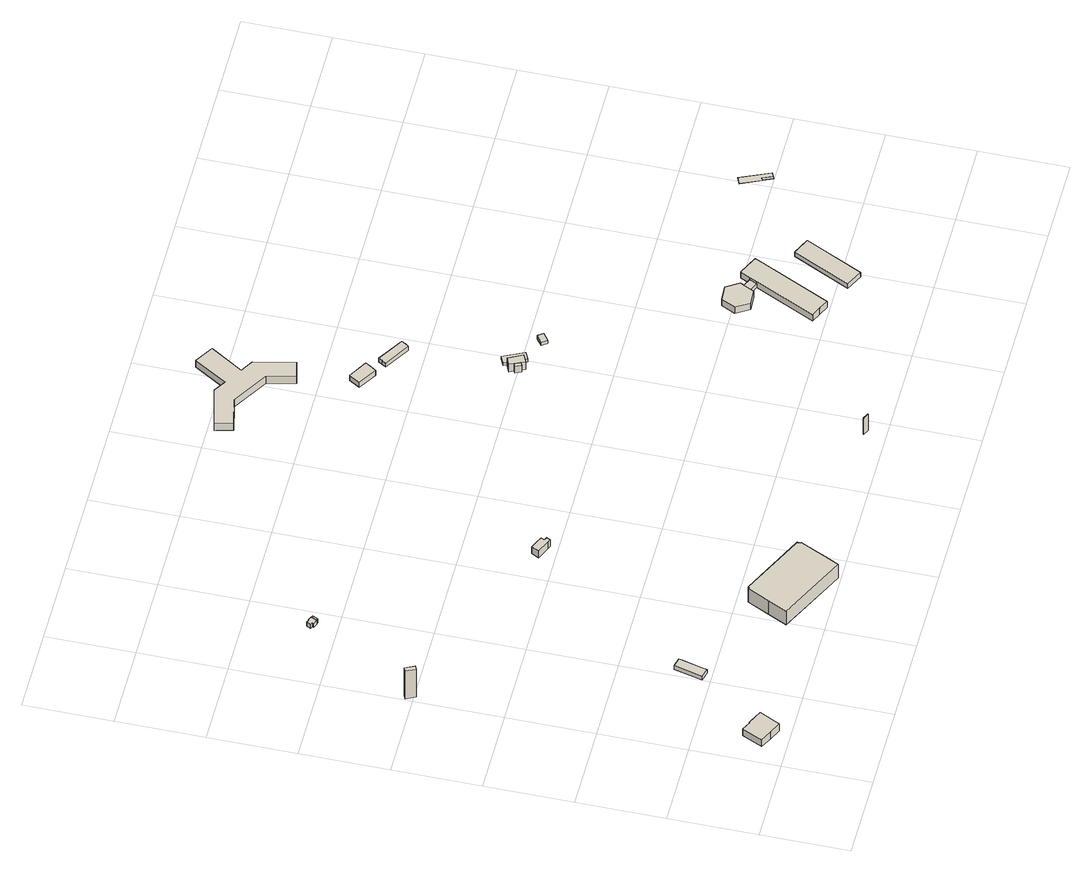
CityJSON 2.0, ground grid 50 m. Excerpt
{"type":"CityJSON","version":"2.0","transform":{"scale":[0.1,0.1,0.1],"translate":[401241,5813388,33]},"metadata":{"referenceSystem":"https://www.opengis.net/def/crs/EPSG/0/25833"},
"CityObjects":{
"building1":{"type":"Building","attributes":{"Gemeindeschluessel":"11000009","BezugspunktDach":"2200","function":"31001_1010","measuredHeight":6.2,"storeysAboveGround":2},"address":[{"country":"Germany","locality":"Berlin","thoroughfareNumber":"2 (5)","thoroughfareName":"Straße zum FEZ"}],"geometry":[{"type":"Solid","lod":"1","boundaries":[[[[0,1,2,3,4,5,6,7]],[[8,9,10,11,12,13,14,15]],[[8,15,7,6]],[[9,8,6,5]],[[10,9,5,4]],[[11,10,4,3]],[[12,11,3,2]],[[13,12,2,1]],[[14,13,1,0]],[[15,14,0,7]]]]}]},
"building2":{"type":"Building","attributes":{"Gemeindeschluessel":"11000009","BezugspunktDach":"2200","function":"31001_2000","measuredHeight":21.77,"storeysAboveGround":1},"address":[{"country":"Germany","locality":"Berlin","thoroughfareNumber":"195 (5)","thoroughfareName":"An der Wuhlheide"}],"geometry":[{"type":"Solid","lod":"1","boundaries":[[[[16,17,18,19]],[[20,21,22,23]],[[20,23,19,18]],[[21,20,18,17]],[[22,21,17,16]],[[23,22,16,19]]]]}]},
"building3":{"type":"Building","attributes":{"Gemeindeschluessel":"11000009","BezugspunktDach":"2200","function":"31001_2000","measuredHeight":2.81,"storeysAboveGround":1},"address":[{"country":"Germany","locality":"Berlin","thoroughfareNumber":"2 (6)","thoroughfareName":"Straße zum FEZ"}],"geometry":[{"type":"Solid","lod":"1","boundaries":[[[[24,25,26,27,28,29]],[[30,31,32,33,34,35]],[[30,35,29,28]],[[31,30,28,27]],[[32,31,27,26]],[[33,32,26,25]],[[34,33,25,24]],[[35,34,24,29]]]]}]},
"building4":{"type":"Building","attributes":{"Gemeindeschluessel":"11000009","BezugspunktDach":"2200","function":"31001_2055","measuredHeight":3.15,"storeysAboveGround":1},"address":[{"country":"Germany","locality":"Berlin","thoroughfareNumber":"189 (97)","thoroughfareName":"An der Wuhlheide"}],"geometry":[{"type":"Solid","lod":"1","boundaries":[[[[36,37,38,39,40,41,42,43]],[[44,45,46,47,48,49,50,51]],[[44,51,43,42]],[[45,44,42,41]],[[46,45,41,40]],[[47,46,40,39]],[[48,47,39,38]],[[49,48,38,37]],[[50,49,37,36]],[[51,50,36,43]]]]}]},
"building5":{"type":"Building","attributes":{"Gemeindeschluessel":"11000009","BezugspunktDach":"2200","function":"51009_1610","measuredHeight":2.98,"storeysAboveGround":0},"address":[{"country":"Germany","locality":"Berlin"}],"geometry":[{"type":"Solid","lod":"1","boundaries":[[[[52,53,39,38]],[[54,55,56,57]],[[54,57,38,39]],[[55,54,39,53]],[[56,55,53,52]],[[57,56,52,38]]]]}]},
"building6":{"type":"Building","attributes":{"Gemeindeschluessel":"11000009","BezugspunktDach":"2200","function":"31001_3211","measuredHeight":10.54,"storeysAboveGround":1},"address":[{"country":"Germany","locality":"Berlin","thoroughfareNumber":"2 (2)","thoroughfareName":"Straße zum FEZ"}],"geometry":[{"type":"Solid","lod":"1","boundaries":[[[[58,59,60,61,62,63,64,65,66,67,68,69,70]],[[71,72,73,74,75,76,77,78,79,80,81,82,83]],[[71,83,70,69]],[[72,71,69,68]],[[73,72,68,67]],[[74,73,67,66]],[[75,74,66,65]],[[76,75,65,64]],[[77,76,64,63]],[[78,77,63,62]],[[79,78,62,61]],[[80,79,61,60]],[[81,80,60,59]],[[82,81,59,58]],[[83,82,58,70]]]]}]},
"building7":{"type":"Building","attributes":{"Gemeindeschluessel":"11000009","BezugspunktDach":"2200","function":"31001_2612","measuredHeight":7.41,"storeysAboveGround":1},"address":[{"country":"Germany","locality":"Berlin","thoroughfareNumber":"197 (7)","thoroughfareName":"An der Wuhlheide"}],"geometry":[{"type":"Solid","lod":"1","boundaries":[[[[84,85,86,87,88,89,90,91]],[[92,93,94,95,96,97,98,99]],[[92,99,91,90]],[[93,92,90,89]],[[94,93,89,88]],[[95,94,88,87]],[[96,95,87,86]],[[97,96,86,85]],[[98,97,85,84]],[[99,98,84,91]]]]}]},
"building8":{"type":"Building","attributes":{"Gemeindeschluessel":"11000009","BezugspunktDach":"2200","function":"51009_1610","measuredHeight":12.47,"storeysAboveGround":0},"address":[{"country":"Germany","locality":"Berlin"}],"geometry":[{"type":"Solid","lod":"1","boundaries":[[[[100,101,102,103]],[[104,105,106,107]],[[104,107,103,102]],[[105,104,102,101]],[[106,105,101,100]],[[107,106,100,103]]]]}]},
"building9":{"type":"Building","attributes":{"Gemeindeschluessel":"11000009","BezugspunktDach":"2200","function":"31001_2000","measuredHeight":5.38,"storeysAboveGround":1},"address":[{"country":"Germany","locality":"Berlin","thoroughfareNumber":"205","thoroughfareName":"An der Wuhlheide"}],"geometry":[{"type":"Solid","lod":"1","boundaries":[[[[108,109,110,111,112,113,114,115,116,117,118,119]],[[120,121,122,123,124,125,126,127,128,129,130,131]],[[120,131,119,118]],[[121,120,118,117]],[[122,121,117,116]],[[123,122,116,115]],[[124,123,115,114]],[[125,124,114,113]],[[126,125,113,112]],[[127,126,112,111]],[[128,127,111,110]],[[129,128,110,109]],[[130,129,109,108]],[[131,130,108,119]]]]}]},
"building10":{"type":"Building","attributes":{"Gemeindeschluessel":"11000009","BezugspunktDach":"2200","function":"51009_1610","measuredHeight":5.32,"storeysAboveGround":0},"address":[{"country":"Germany","locality":"Berlin"}],"geometry":[{"type":"Solid","lod":"1","boundaries":[[[[132,133,134,135]],[[136,137,138,139]],[[136,139,135,134]],[[137,136,134,133]],[[138,137,133,132]],[[139,138,132,135]]]]}]},
"building11":{"type":"Building","attributes":{"Gemeindeschluessel":"11000009","BezugspunktDach":"2200","function":"31001_2000","measuredHeight":4.58,"storeysAboveGround":1},"address":[{"country":"Germany","locality":"Berlin","thoroughfareNumber":"205 (3)","thoroughfareName":"An der Wuhlheide"}],"geometry":[{"type":"Solid","lod":"1","boundaries":[[[[140,141,142,143,144]],[[145,146,147,148,149]],[[145,149,144,143]],[[146,145,143,142]],[[147,146,142,141]],[[148,147,141,140]],[[149,148,140,144]]]]}]},
"building12":{"type":"Building","attributes":{"Gemeindeschluessel":"11000009","function":"31001_3222"},"address":[{"country":"Germany","locality":"Berlin","thoroughfareNumber":"205 (5)","thoroughfareName":"An der Wuhlheide"}],"children":["building12-1","building12-2"]},
"building12-1":{"type":"BuildingPart","attributes":{"BezugspunktDach":"2200","measuredHeight":6.66,"storeysAboveGround":1},"parents":["building12"],"geometry":[{"type":"MultiSurface","lod":"1","boundaries":[[[150,151,152,153,154,155,156]],[[157,158,159,160,161,162,163]],[[157,163,156,155]],[[164,165,155,154]],[[159,158,154,153]],[[160,159,153,152]],[[161,160,152,151]],[[162,161,151,150]],[[163,162,150,156]],[[158,157,165,164]]]}]},
"building12-2":{"type":"BuildingPart","attributes":{"BezugspunktDach":"2200","measuredHeight":2.03,"storeysAboveGround":1},"parents":["building12"],"geometry":[{"type":"Solid","lod":"1","boundaries":[[[[166,165,164,167,168,169,170]],[[171,172,173,158,157,174,175]],[[171,175,170,169]],[[172,171,169,168]],[[173,172,168,167]],[[158,173,167,164]],[[174,157,165,166]],[[175,174,166,170]],[[158,164,165,157]]]]}]},
"building13":{"type":"Building","attributes":{"Gemeindeschluessel":"11000009","BezugspunktDach":"2200","function":"31001_2000","measuredHeight":3.41,"storeysAboveGround":1},"address":[{"country":"Germany","locality":"Berlin","thoroughfareNumber":"205 (4)","thoroughfareName":"An der Wuhlheide"}],"geometry":[{"type":"Solid","lod":"1","boundaries":[[[[176,177,178,179,180,181]],[[182,183,184,185,186,187]],[[182,187,181,180]],[[183,182,180,179]],[[184,183,179,178]],[[185,184,178,177]],[[186,185,177,176]],[[187,186,176,181]]]]}]},
"building14":{"type":"Building","attributes":{"Gemeindeschluessel":"11000009","BezugspunktDach":"2200","function":"31001_3222","measuredHeight":2.58,"storeysAboveGround":1},"address":[{"country":"Germany","locality":"Berlin","thoroughfareNumber":"205 (6)","thoroughfareName":"An der Wuhlheide"}],"geometry":[{"type":"Solid","lod":"1","boundaries":[[[[188,189,190,191,192]],[[193,194,195,196,197]],[[193,197,192,191]],[[194,193,191,190]],[[195,194,190,189]],[[196,195,189,188]],[[197,196,188,192]]]]}]},
"building15":{"type":"Building","attributes":{"Gemeindeschluessel":"11000009","function":"31001_2741"},"address":[{"country":"Germany","locality":"Berlin","thoroughfareNumber":"2 (8)","thoroughfareName":"Straße zum FEZ"}],"children":["building15-1","building15-2","building15-3"]},
"building15-1":{"type":"BuildingPart","attributes":{"BezugspunktDach":"2200","measuredHeight":6.39,"storeysAboveGround":1},"parents":["building15"],"geometry":[{"type":"MultiSurface","lod":"1","boundaries":[[[198,199,200,201,202,203,204,205]],[[206,207,208,209,210,211,212,213]],[[206,213,205,204]],[[214,215,204,203]],[[208,207,203,202]],[[209,208,202,201]],[[210,209,201,200]],[[211,210,200,199]],[[212,211,199,198]],[[213,212,198,205]],[[207,206,215,214]]]}]},
"building15-2":{"type":"BuildingPart","attributes":{"BezugspunktDach":"2200","measuredHeight":3,"storeysAboveGround":1},"parents":["building15"],"geometry":[{"type":"MultiSurface","lod":"1","boundaries":[[[216,215,214,217,218,219]],[[220,221,207,206,222,223]],[[221,220,218,217]],[[207,221,217,214]],[[222,206,215,216]],[[223,222,216,219]],[[220,223,219,218,224]],[[206,207,214,215]]]}]},
"building15-3":{"type":"BuildingPart","attributes":{"BezugspunktDach":"2200","measuredHeight":4.83,"storeysAboveGround":1},"parents":["building15"],"geometry":[{"type":"MultiSurface","lod":"1","boundaries":[[[225,226,227,228,229,230,231,232,233]],[[234,235,236,221,220,223,237,238,239]],[[234,239,233,232]],[[235,234,232,231]],[[236,235,231,230]],[[221,236,230,229]],[[220,221,229,228]],[[223,219,218,228,227]],[[237,223,227,226]],[[238,237,226,225]],[[239,238,225,233]],[[220,218,219,223]]]}]},
"building16":{"type":"Building","attributes":{"Gemeindeschluessel":"11000009","BezugspunktDach":"2200","function":"31001_2741","measuredHeight":3.55,"storeysAboveGround":1},"address":[{"country":"Germany","locality":"Berlin","thoroughfareNumber":"2 (9)","thoroughfareName":"Straße zum FEZ"}],"geometry":[{"type":"Solid","lod":"1","boundaries":[[[[240,241,242,243]],[[244,245,246,247]],[[244,247,243,242]],[[245,244,242,241]],[[246,245,241,240]],[[247,246,240,243]]]]}]},
"building17":{"type":"Building","attributes":{"Gemeindeschluessel":"11000009","BezugspunktDach":"2200","function":"51009_1610","measuredHeight":0.476,"storeysAboveGround":0},"address":[{"country":"Germany","locality":"Berlin"}],"geometry":[{"type":"Solid","lod":"1","boundaries":[[[[248,249,250,251]],[[252,253,254,255]],[[252,255,251,250]],[[253,252,250,249]],[[254,253,249,248]],[[255,254,248,251]]]]}]},
"building18":{"type":"Building","attributes":{"Gemeindeschluessel":"11000009","BezugspunktDach":"2200","function":"31001_2420","measuredHeight":0.2,"storeysAboveGround":1},"address":[{"country":"Germany","locality":"Berlin","thoroughfareNumber":"241","thoroughfareName":"An der Wuhlheide"}],"geometry":[{"type":"Solid","lod":"1","boundaries":[[[[256,257,258,259,260,261]],[[262,263,253,252,255,264]],[[262,264,261,260]],[[263,262,260,259]],[[253,263,259,258]],[[252,253,258,257]],[[255,252,257,256]],[[264,255,256,261]]]]}]}
},
"vertices":[
[167,96,82],[233,64,82],[290,182,82],[223,214,82],[205,222,82],[204,219,82],[155,244,82],[101,129,82],[155,244,28],[204,219,28],[205,222,28],[223,214,28],[290,182,28],[233,64,28],[167,96,28],[101,129,28],
[34,1987,235],[55,1997,235],[29,2051,235],[8,2041,235],[29,2051,17],[55,1997,17],[34,1987,17],[8,2041,17],
[546,531,54],[554,566,54],[581,674,54],[585,693,54],[532,707,54],[491,545,54],[532,707,26],[585,693,26],[581,674,26],[554,566,26],[546,531,26],[491,545,26],
[392,2635,50],[390,2629,50],[414,2618,50],[429,2651,50],[406,2662,50],[404,2658,50],[390,2665,50],[378,2641,50],[390,2665,18],[404,2658,18],[406,2662,18],[429,2651,18],[414,2618,18],[390,2629,18],[392,2635,18],[378,2641,18],
[425,2613,50],[440,2646,50],[429,2651,20],[440,2646,20],[425,2613,20],[414,2618,20],
[1349,10,149],[1388,90,149],[1410,138,149],[1457,237,149],[1450,240,149],[1455,248,149],[1450,250,149],[1454,256,149],[1084,436,149],[1081,429,149],[1072,433,149],[1012,307,149],[961,201,149],[1012,307,44],[1072,433,44],[1081,429,44],[1084,436,44],[1454,256,44],[1450,250,44],[1455,248,44],[1450,240,44],[1457,237,44],[1410,138,44],[1388,90,44],[1349,10,44],[961,201,44],
[1215,1552,77],[1232,1544,77],[1243,1565,77],[1225,1575,77],[1235,1595,77],[1198,1612,77],[1161,1629,77],[1140,1586,77],[1161,1629,25],[1198,1612,25],[1235,1595,25],[1225,1575,25],[1243,1565,25],[1232,1544,25],[1215,1552,25],[1140,1586,25],
[2427,102,146],[2430,107,146],[2395,124,146],[2392,118,146],[2395,124,21],[2430,107,21],[2427,102,21],[2392,118,21],
[1664,3364,64],[1827,3401,64],[2027,3277,64],[2064,3118,64],[2163,3140,64],[2112,3370,64],[2041,3413,64],[2157,3599,64],[2055,3662,64],[1941,3475,64],[1871,3519,64],[1640,3463,64],[1871,3519,10],[1941,3475,10],[2055,3662,10],[2157,3599,10],[2041,3413,10],[2112,3370,10],[2163,3140,10],[2064,3118,10],[2027,3277,10],[1827,3401,10],[1664,3364,10],[1640,3463,10],
[2407,1979,75],[2425,1987,75],[2410,2020,75],[2392,2012,75],[2410,2020,22],[2425,1987,22],[2407,1979,22],[2392,2012,22],
[2208,2724,60],[2228,2755,60],[2248,2786,60],[2142,2849,60],[2104,2787,60],[2142,2849,21],[2248,2786,21],[2228,2755,21],[2208,2724,21],[2104,2787,21],
[2410,2020,77],[2425,1987,77],[2435,1964,77],[2476,1983,77],[2481,1985,77],[2438,2065,77],[2398,2046,77],[2438,2065,16],[2481,1985,16],[2476,1983,16],[2435,1964,16],[2425,1987,16],[2410,2020,16],[2398,2046,16],[2481,1985,37],[2438,2065,37],
[2443,2067,37],[2491,1966,37],[2536,1986,37],[2479,2106,37],[2435,2086,37],[2479,2106,16],[2536,1986,16],[2491,1966,16],[2443,2067,16],[2435,2086,16],
[2424,2597,49],[2438,2618,49],[2451,2639,49],[2306,2729,49],[2293,2707,49],[2279,2685,49],[2293,2707,18],[2306,2729,18],[2451,2639,18],[2438,2618,18],[2424,2597,18],[2279,2685,18],
[2643,1893,40],[2686,1924,40],[2668,1950,40],[2663,1956,40],[2622,1923,40],[2663,1956,14],[2668,1950,14],[2686,1924,14],[2643,1893,14],[2622,1923,14],
[3171,542,70],[3226,516,70],[3436,955,70],[3382,982,70],[3327,1008,70],[3300,952,70],[3279,909,70],[3116,569,70],[3279,909,22],[3300,952,22],[3327,1008,22],[3382,982,22],[3436,955,22],[3226,516,22],[3171,542,22],[3116,569,22],[3300,952,52],[3279,909,52],
[3232,930,52],[3243,979,52],[3242,979,52],[3220,935,52],[3242,979,22],[3243,979,22],[3232,930,22],[3220,935,22],[3242,979,31],
[3120,905,70],[3208,909,70],[3220,935,70],[3242,979,70],[3243,979,70],[3248,992,70],[3201,1066,70],[3111,1061,70],[3074,982,70],[3111,1061,22],[3201,1066,22],[3248,992,22],[3208,909,22],[3120,905,22],[3074,982,22],
[3480,395,56],[3638,721,56],[3543,766,56],[3385,442,56],[3543,766,21],[3638,721,21],[3480,395,21],[3385,442,21],
[4028,996,52],[4042,1002,52],[4018,1058,52],[4004,1051,52],[4018,1058,47],[4042,1002,47],[4028,996,47],[4004,1051,47],
[4004,1051,49],[4018,1058,49],[4042,1002,49],[4068,1014,49],[3993,1184,49],[3953,1166,49],[3993,1184,47],[4068,1014,47],[3953,1166,47]
]}
